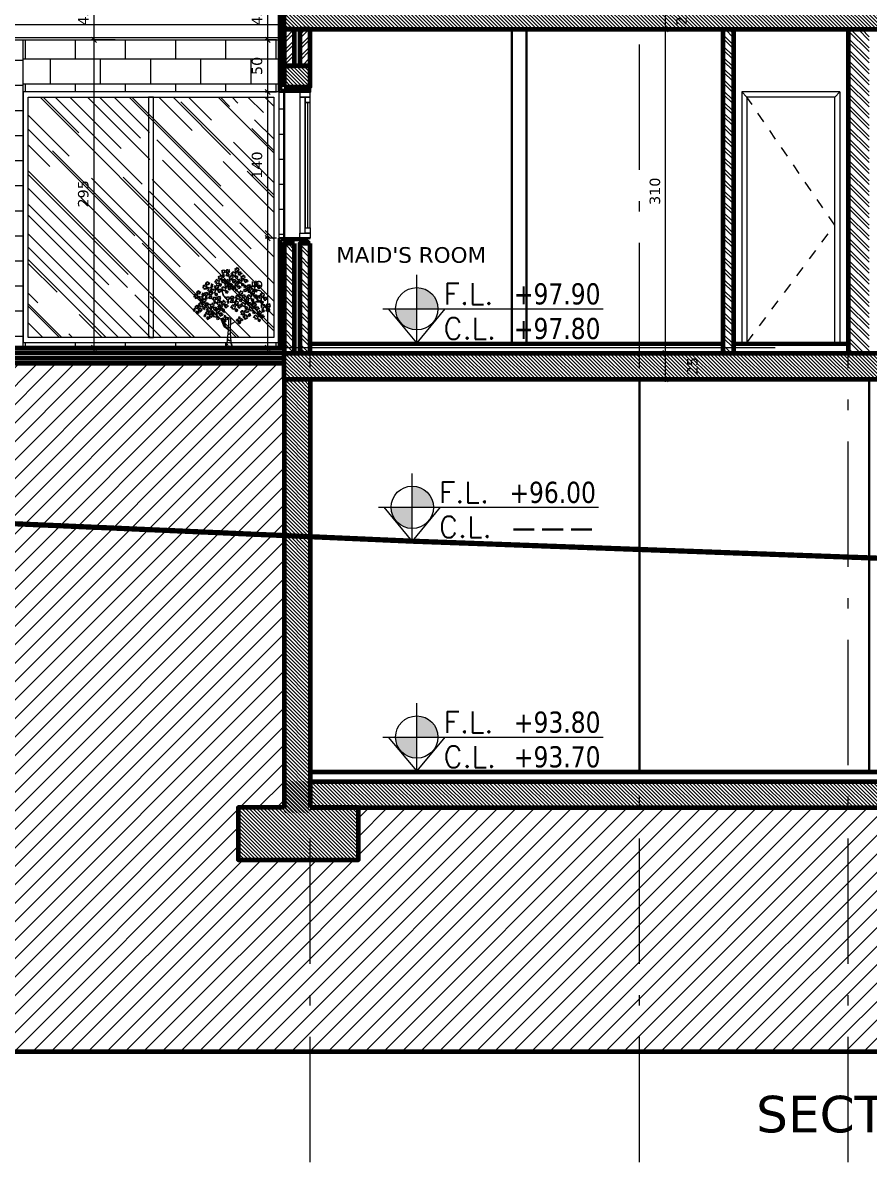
# Model space of a CAD drawing. Header units: inches. Extents: x -48 to 777, y -156 to 510.
# Drawn here: x 685.67 to 693.77, y -58.1 to -47.2 of the extents above; entities that cross this region are included whole.
import ezdxf
from ezdxf.enums import TextEntityAlignment as Align

# ---------------------------------------------------------------- set-up
doc = ezdxf.new("R2010")
doc.units = ezdxf.units.IN
doc.header["$MEASUREMENT"] = 0
for name, pattern in [('ACAD_ISO10W100', [18, 12, -3, 0, -3]), ('HIDDEN', [0.375, 0.25, -0.125]), ('NUHA', [1.45, 0.75, -0.25, 0.2, -0.25])]:
    doc.linetypes.add(name, pattern=pattern)
doc.layers.get('Defpoints').update_dxf_attribs({"lineweight": 5})
for name, color, linetype, lineweight in [('A-AXIS ST', 251, 'ACAD_ISO10W100', 5), ('A-DIM', 9, 'Continuous', 5), ('A-DOORS', 38, 'Continuous', 20), ('A-HIDDEN', 254, 'HIDDEN', 5), ('A-PILLARS', 1, 'Continuous', 60), ('A-PLANTS', 3, 'Continuous', 5), ('A-PROJECTION1', 6, 'Continuous', 30), ('A-SIGNS1', 20, 'Continuous', 15), ('A-SIGNS2', 30, 'Continuous', 15), ('A-TEXT', 50, 'Continuous', 15), ('A-WALLS', 7, 'Continuous', 60), ('A-WINDOWS', 4, 'Continuous', 20), ('C-STONE', 42, 'Continuous', 30), ('D-METAL', 156, 'Continuous', 20), ('D-STONE', 52, 'Continuous', 20), ('D-WOOD', 32, 'Continuous', 20), ('H-GLASS', 111, 'Continuous', 5), ('H-PILLARS', 61, 'Continuous', 5), ('H-WALLS', 51, 'Continuous', 5), ('H-WOOD', 26, 'Continuous', 5)]:
    doc.layers.add(name, color=color, linetype=linetype, lineweight=lineweight)
doc.layers.add('H-STONE', color=7, linetype='Continuous', lineweight=5, true_color=0xc8bd6a)
doc.layers.add('HH-DARK GREY', color=7, linetype='Continuous', lineweight=5, true_color=0x404040)
doc.styles.add('ROMAND', font='verdana.ttf')
doc.styles.add('ROMANS', font='romans__.ttf', dxfattribs={"height": 0.14})
doc.dimstyles.new('M-1.50', dxfattribs={"dimtxt": 0.1, "dimasz": 0.05, "dimexe": 0.025, "dimexo": 0.025, "dimgap": 0.05, "dimtad": 1, "dimlfac": 100, "dimrnd": 0.5, "dimzin": 9, "dimdsep": 46, "dimtxsty": 'ROMAND', "dimblk": 'OBLIQUE', "dimcen": 1, "dimdle": 0.025, "dimclrd": 256, "dimclre": 256, "dimclrt": 2, "dimadec": 0, "dimazin": 0, "dimtfac": 0.666667, "dimtmove": 2, "dimatfit": 3, "dimfxl": 0.04, "dimtolj": 1, "dimtzin": 5, "dimlwd": -1, "dimlwe": -1, "dimarcsym": 0})
pattern_1 = [(135, (-130.713658, 6.443808), (-0.0176776695, -0.0176776695), [])]
pattern_2 = [(135, (-130.713658, 6.343808), (-0.0176776695, -0.0176776695), [])]
pattern_3 = [(135, (35.673634, 85.27059), (-0.053033009, -0.053033009), []), (135, (35.673634, 85.30595), (-0.053033009, -0.053033009), [])]
pattern_4 = [(45, (532.505204, -58.56235), (-0.05303301, 0.05303301), []), (45, (532.54056, -58.56235), (-0.05303301, 0.05303301), [])]

# ---------------------------------------------------------------- blocks, each defined once
blk = doc.blocks.new('GXFHGCGFCD')
at = {"layer": 'A-SIGNS1', "linetype": 'NUHA'}
h = blk.add_hatch(color=256, dxfattribs=at)
h.paths.add_polyline_path([(90.3819, 61.3301), (90.3819, 61.1701), (90.5419, 61.1701, 0.414214)])
h.paths.add_polyline_path([(90.3819, 61.1701), (90.2219, 61.1701, 0.414214), (90.3819, 61.0101)])
at = {"layer": 'A-SIGNS1'}
for p, q in [((90.3819, 60.9141), (90.3819, 61.4261)), ((90.1259, 61.1701), (91.7898, 61.1701))]:
    blk.add_line(p, q, dxfattribs=at)
blk.add_circle((90.3819, 61.1701), 0.16, dxfattribs=at)
blk = doc.blocks.new('DGXFHXFGDFD')
at = {"layer": 'A-SIGNS1'}
blk.add_blockref('GXFHGCGFCD', (0, 0), dxfattribs=at)
at = {"layer": 'A-SIGNS2', "linetype": 'NUHA', "style": 'ROMANS'}
for s, p in [('F.L.', (90.5835, 61.2031)), ('C.L.', (90.5835, 60.9413))]:
    blk.add_text(s, height=0.16, dxfattribs=at).set_placement(p)
at = {"layer": 'A-SIGNS2', "style": 'ROMANS', "width": 0.910135, "flags": 4}
for tag, p, p2 in [('NIV.FINI', (91.1159, 61.2031), (91.7898, 61.2031)), ('NIV.BETON', (91.1159, 60.9413), (91.7898, 60.9413))]:
    blk.add_attdef(tag, text='', height=0.16, dxfattribs=at).set_placement(p, p2, align=Align.FIT)
blk = doc.blocks.new('_Oblique')
at = {"color": 0, "linetype": 'ByBlock', "lineweight": -2}
blk.add_line((-0.5, -0.5), (0.5, 0.5), dxfattribs=at)
blk = doc.blocks.new('*D2205')
at = {"layer": 'A-DIM', "transparency": 16777216}
blk.add_line((691.824, -50.635), (691.824, -50.335), dxfattribs=at)
at = {"layer": 'Defpoints', "color": 0, "transparency": 16777216}
for p in [(691.824, -50.36), (691.824, -50.36), (691.824, -50.61)]:
    blk.add_point(p, dxfattribs=at)
at = {"layer": 'A-DIM', "transparency": 16777216, "xscale": 0.05, "yscale": 0.05, "zscale": 0.05}
for p, rotation in [((691.824, -50.36), 90), ((691.824, -50.61), 270)]:
    blk.add_blockref('_Oblique', p, dxfattribs=dict(at, rotation=rotation))
at = {"layer": 'A-DIM', "color": 2, "transparency": 16777216, "insert": (692.081, -50.485), "char_height": 0.1, "attachment_point": 5, "rotation": 90, "style": 'ROMAND'}
blk.add_mtext('\\A1;25', dxfattribs=at)
blk = doc.blocks.new('*D2206')
at = {"layer": 'A-DIM', "transparency": 16777216}
for p, q in [((692.142, -47.26), (691.799, -47.26)), ((691.824, -50.385), (691.824, -47.235))]:
    blk.add_line(p, q, dxfattribs=at)
at = {"layer": 'Defpoints', "color": 0, "transparency": 16777216}
for p in [(691.824, -47.26), (692.167, -47.26), (691.824, -50.36)]:
    blk.add_point(p, dxfattribs=at)
at = {"layer": 'A-DIM', "transparency": 16777216, "xscale": 0.05, "yscale": 0.05, "zscale": 0.05}
for p, rotation in [((691.824, -47.26), 90), ((691.824, -50.36), 270)]:
    blk.add_blockref('_Oblique', p, dxfattribs=dict(at, rotation=rotation))
at = {"layer": 'A-DIM', "color": 2, "transparency": 16777216, "insert": (691.722, -48.81), "char_height": 0.1, "attachment_point": 5, "rotation": 90, "style": 'ROMAND'}
blk.add_mtext('\\A1;310', dxfattribs=at)
blk = doc.blocks.new('*D2207')
at = {"layer": 'A-DIM', "transparency": 16777216}
for p, q in [((691.824, -47.285), (691.824, -46.985)), ((692.142, -47.26), (691.799, -47.26))]:
    blk.add_line(p, q, dxfattribs=at)
at = {"layer": 'Defpoints', "color": 0, "transparency": 16777216}
for p in [(691.824, -47.01), (691.824, -47.01), (692.167, -47.26)]:
    blk.add_point(p, dxfattribs=at)
at = {"layer": 'A-DIM', "transparency": 16777216, "xscale": 0.05, "yscale": 0.05, "zscale": 0.05}
for p, rotation in [((691.824, -47.01), 90), ((691.824, -47.26), 270)]:
    blk.add_blockref('_Oblique', p, dxfattribs=dict(at, rotation=rotation))
at = {"layer": 'A-DIM', "color": 2, "transparency": 16777216, "insert": (691.977, -47.135), "char_height": 0.1, "attachment_point": 5, "rotation": 90, "style": 'ROMAND'}
blk.add_mtext('\\A1;25', dxfattribs=at)
blk = doc.blocks.new('*D2222')
at = {"layer": 'A-DIM', "transparency": 16777216}
for p, q in [((686.352, -47.335), (686.352, -50.335)), ((686.265, -50.31), (686.377, -50.31))]:
    blk.add_line(p, q, dxfattribs=at)
at = {"layer": 'Defpoints', "color": 0, "transparency": 16777216}
for p in [(686.352, -47.36), (686.24, -50.31), (686.352, -50.31)]:
    blk.add_point(p, dxfattribs=at)
at = {"layer": 'A-DIM', "transparency": 16777216, "xscale": 0.05, "yscale": 0.05, "zscale": 0.05}
for p, rotation in [((686.352, -47.36), 90), ((686.352, -50.31), 270)]:
    blk.add_blockref('_Oblique', p, dxfattribs=dict(at, rotation=rotation))
at = {"layer": 'A-DIM', "color": 2, "transparency": 16777216, "insert": (686.25, -48.835), "char_height": 0.1, "attachment_point": 5, "rotation": 90, "style": 'ROMAND'}
blk.add_mtext('\\A1;295', dxfattribs=at)
blk = doc.blocks.new('DRC-LEF11')
for points in [[(-325, -375), (-466, 246), (-1031, 401), (-1313, -220), (-1736, 655), (-2512, 105), (-1962, -474), (-2554, -502), (-2526, -855), (-1553, -912), (-1680, -1731), (-1383, -898), (-904, -1406), (-255, -968), (-960, -488)], [(-417, 1201), (-1003, 888), (-1201, 1883), (-369, 1747), (-799, 2129), (-683, 2586), (-117, 2558), (-83, 2361), (183, 2279), (128, 1856), (769, 1999), (639, 1297), (67, 1454), (387, 888), (81, 1263), (-144, 608), (-703, 676)], [(2388, 1443), (2085, 1029), (2097, 1454), (1689, 1326), (1881, 801), (1514, 912), (1881, 685), (1607, 352), (1736, 37), (2056, 236), (2155, 580), (2178, 107), (2575, 142), (2511, 294), (2802, 311), (2435, 807), (2808, 964)], [(1593, -1462), (1791, -2436), (1269, -2493), (1170, -1900), (747, -2451), (-57, -1843), (789, -1236), (154, -1067), (253, -291), (1226, -615), (1621, -262), (2158, -700), (1678, -1293), (2355, -1618)]]:
    blk.add_lwpolyline(points, close=True)
blk = doc.blocks.new('Trf21')
for p, q in [((-0.087, 0.727), (-0.066, 0.667)), ((-0.088, 0.721), (-0.071, 0.665)), ((-0.071, 0.665), (-0.034, 0.628)), ((-0.066, 0.667), (-0.019, 0.627)), ((0.097, 0.63), (0.07, 0.541)), ((0.371, 0.6), (0.306, 0.557)), ((-0.128, 0.511), (-0.05, 0.451)), ((0.001, 0.247), (0.007, 0.388)), ((0.021, 0.296), (0.075, 0.326)), ((0.026, 0.193), (0.029, 0.375)), ((-0.017, 0.057), (-0.001, 0.225)), ((0.032, 0.07), (0.026, 0.193)), ((-0.032, 0.01), (-0.112, 0.016)), ((-0.045, 0.009), (-0.017, 0.057)), ((-0.042, 0.034), (0.003, 0.004)), ((-0.013, 0.047), (-0.032, 0.01)), ((-0.021, 0.004), (0.008, 0.026)), ((-0.001, 0.01), (0.092, -0.007)), ((0.003, 0.004), (0.037, 0.028)), ((0.025, 0.071), (0.045, 0.002)), ((0.056, -0.001), (0.032, 0.07)), ((0.092, -0.007), (0.163, 0.004))]:
    blk.add_line(p, q)
for points in [[(0.099, 0.625), (0.081, 0.552)], [(-0.128, 0.511), (-0.083, 0.47)], [(-0.101, 0.372), (-0.041, 0.269), (-0.001, 0.247)], [(0.005, 0.225), (-0.055, 0.266), (-0.101, 0.372)]]:
    blk.add_lwpolyline(points)
for centre, radius, start, end in [((0.008, 0.2), 0.0222, 233.6562, 325.635), ((0.006, 0.196), 0.0222, 238.7333, 337.3259), ((0.018, 0.125), 0.0346, 210.3847, 292.3327), ((0.018, 0.128), 0.0346, 210.3847, 292.3327)]:
    blk.add_arc(centre, radius, start, end)
for p, xscale, yscale, zscale, rotation in [((-0.032, 0.956), 2.027520000000564e-05, 2.027520000000564e-05, 2.027520000000564e-05, 206.5650511770604), ((0.104, 0.957), 2.433023999999771e-05, 2.433023999999771e-05, 2.433023999999771e-05, 249.2089462000762), ((-0.106, 0.858), 2.43302399999876e-05, 2.43302399999876e-05, 2.43302399999876e-05, 251.5650511771555), ((0.031, 0.858), 2.43302399999876e-05, 2.43302399999876e-05, 2.43302399999876e-05, 251.5650511771555), ((0.182, 0.861), 2.433023999999771e-05, 2.433023999999771e-05, 2.433023999999771e-05, 249.2089462000762), ((-0.38, 0.664), 2.433024000002827e-05, 2.433024000002827e-05, 2.433024000002827e-05, 355.8174267607223), ((-0.266, 0.78), 2.433024000002827e-05, 2.433024000002827e-05, 2.433024000002827e-05, 355.8174267607223), ((-0.252, 0.669), 2.027520000000564e-05, 2.027520000000564e-05, 2.027520000000564e-05, 206.5650511770604), ((-0.156, 0.736), 2.433023999999771e-05, 2.433023999999771e-05, 2.433023999999771e-05, 249.2089462000762), ((-0.024, 0.767), 2.43302399999876e-05, 2.43302399999876e-05, 2.43302399999876e-05, 251.5650511771555), ((0.101, 0.78), 2.027520000001363e-05, 2.027520000001363e-05, 2.027520000001363e-05, 251.2400569682416), ((0.154, 0.66), 2.43302399999876e-05, 2.43302399999876e-05, 2.43302399999876e-05, 251.5650511771555), ((0.24, 0.75), 2.027519999997771e-05, 2.027519999997771e-05, 2.027519999997771e-05, 116.5650511769465), ((0.305, 0.663), 2.43302399999876e-05, 2.43302399999876e-05, 2.43302399999876e-05, 251.5650511771555), ((0.35, 0.784), 2.43302399999876e-05, 2.43302399999876e-05, 2.43302399999876e-05, 251.5650511771555), ((-0.316, 0.561), 2.43302399999876e-05, 2.43302399999876e-05, 2.43302399999876e-05, 251.5650511771555), ((-0.144, 0.613), 2.027520000000564e-05, 2.027520000000564e-05, 2.027520000000564e-05, 206.5650511770604), ((-0.069, 0.538), 2.43302399999876e-05, 2.43302399999876e-05, 2.43302399999876e-05, 251.5650511771555), ((0.025, 0.617), 2.027520000000564e-05, 2.027520000000564e-05, 2.027520000000564e-05, 206.5650511770604), ((0.099, 0.534), 2.43302399999876e-05, 2.43302399999876e-05, 2.43302399999876e-05, 251.5650511771555), ((0.228, 0.566), 2.433023999999771e-05, 2.433023999999771e-05, 2.433023999999771e-05, 249.2089462000762), ((0.325, 0.509), 2.433023999999771e-05, 2.433023999999771e-05, 2.433023999999771e-05, 249.2089462000762), ((0.43, 0.635), 2.433023999999771e-05, 2.433023999999771e-05, 2.433023999999771e-05, 249.2089462000762), ((0.48, 0.512), 2.433024000003196e-05, 2.433024000003196e-05, 2.433024000003196e-05, 206.2009624171324), ((-0.392, 0.483), 2.027519999995158e-05, 2.027519999995158e-05, 2.027519999995158e-05, 161.5699608730971), ((-0.256, 0.411), 2.027519999995158e-05, 2.027519999995158e-05, 2.027519999995158e-05, 161.5699608730971), ((-0.211, 0.503), 2.43302399999876e-05, 2.43302399999876e-05, 2.43302399999876e-05, 251.5650511771555), ((-0.137, 0.43), 2.43302399999876e-05, 2.43302399999876e-05, 2.43302399999876e-05, 251.5650511771555), ((0.213, 0.434), 2.433024000000841e-05, 2.433024000000841e-05, 2.433024000000841e-05, 324.0436233204519), ((0.39, 0.406), 2.43302399999876e-05, 2.43302399999876e-05, 2.43302399999876e-05, 251.5650511771555), ((-0.046, 0.364), 1.520639999998978e-05, 1.520639999998978e-05, 1.520639999998978e-05, 71.5650511771524), ((0.138, 0.347), 1.520639999998978e-05, 1.520639999998978e-05, 1.520639999998978e-05, 71.5650511771524)]:
    blk.add_blockref('DRC-LEF11', p, dxfattribs=dict(xscale=xscale, yscale=yscale, zscale=zscale, rotation=rotation))
blk = doc.blocks.new('*D2275')
at = {"layer": 'A-DIM', "transparency": 16777216}
for p, q in [((688.098, -49.26), (687.99, -49.26)), ((688.015, -50.335), (688.015, -49.235)), ((688.098, -50.31), (687.99, -50.31))]:
    blk.add_line(p, q, dxfattribs=at)
at = {"layer": 'Defpoints', "color": 0, "transparency": 16777216}
for p in [(688.015, -49.26), (688.123, -49.26), (688.123, -50.31)]:
    blk.add_point(p, dxfattribs=at)
at = {"layer": 'A-DIM', "transparency": 16777216, "xscale": 0.05, "yscale": 0.05, "zscale": 0.05}
for p, rotation in [((688.015, -49.26), 90), ((688.015, -50.31), 270)]:
    blk.add_blockref('_Oblique', p, dxfattribs=dict(at, rotation=rotation))
at = {"layer": 'A-DIM', "color": 2, "transparency": 16777216, "insert": (687.913, -49.785), "char_height": 0.1, "attachment_point": 5, "rotation": 90, "style": 'ROMAND'}
blk.add_mtext('\\A1;105', dxfattribs=at)
blk = doc.blocks.new('*D2276')
at = {"layer": 'A-DIM', "transparency": 16777216}
for p, q in [((688.098, -47.86), (687.99, -47.86)), ((688.015, -49.285), (688.015, -47.835)), ((688.098, -49.26), (687.99, -49.26))]:
    blk.add_line(p, q, dxfattribs=at)
at = {"layer": 'Defpoints', "color": 0, "transparency": 16777216}
for p in [(688.015, -47.86), (688.123, -47.86), (688.123, -49.26)]:
    blk.add_point(p, dxfattribs=at)
at = {"layer": 'A-DIM', "transparency": 16777216, "xscale": 0.05, "yscale": 0.05, "zscale": 0.05}
for p, rotation in [((688.015, -47.86), 90), ((688.015, -49.26), 270)]:
    blk.add_blockref('_Oblique', p, dxfattribs=dict(at, rotation=rotation))
at = {"layer": 'A-DIM', "color": 2, "transparency": 16777216, "insert": (687.913, -48.56), "char_height": 0.1, "attachment_point": 5, "rotation": 90, "style": 'ROMAND'}
blk.add_mtext('\\A1;140', dxfattribs=at)
blk = doc.blocks.new('*D2277')
at = {"layer": 'A-DIM', "transparency": 16777216}
for p, q in [((688.015, -47.885), (688.015, -47.335)), ((688.098, -47.36), (687.99, -47.36)), ((688.098, -47.86), (687.99, -47.86))]:
    blk.add_line(p, q, dxfattribs=at)
at = {"layer": 'Defpoints', "color": 0, "transparency": 16777216}
for p in [(688.015, -47.36), (688.123, -47.36), (688.123, -47.86)]:
    blk.add_point(p, dxfattribs=at)
at = {"layer": 'A-DIM', "transparency": 16777216, "xscale": 0.05, "yscale": 0.05, "zscale": 0.05}
for p, rotation in [((688.015, -47.36), 90), ((688.015, -47.86), 270)]:
    blk.add_blockref('_Oblique', p, dxfattribs=dict(at, rotation=rotation))
at = {"layer": 'A-DIM', "color": 2, "transparency": 16777216, "insert": (687.913, -47.61), "char_height": 0.1, "attachment_point": 5, "rotation": 90, "style": 'ROMAND'}
blk.add_mtext('\\A1;50', dxfattribs=at)
blk = doc.blocks.new('*D2278')
at = {"layer": 'A-DIM', "transparency": 16777216}
for p, q in [((688.015, -47.385), (688.015, -46.885)), ((688.098, -46.91), (687.99, -46.91)), ((688.098, -47.36), (687.99, -47.36))]:
    blk.add_line(p, q, dxfattribs=at)
at = {"layer": 'Defpoints', "color": 0, "transparency": 16777216}
for p in [(688.015, -46.91), (688.123, -46.91), (688.123, -47.36)]:
    blk.add_point(p, dxfattribs=at)
at = {"layer": 'A-DIM', "transparency": 16777216, "xscale": 0.05, "yscale": 0.05, "zscale": 0.05}
for p, rotation in [((688.015, -46.91), 90), ((688.015, -47.36), 270)]:
    blk.add_blockref('_Oblique', p, dxfattribs=dict(at, rotation=rotation))
at = {"layer": 'A-DIM', "color": 2, "transparency": 16777216, "insert": (687.914, -47.135), "char_height": 0.1, "attachment_point": 5, "rotation": 90, "style": 'ROMAND'}
blk.add_mtext('\\A1;45', dxfattribs=at)
blk = doc.blocks.new('*D2290')
at = {"layer": 'A-DIM', "transparency": 16777216}
for p, q in [((686.352, -46.885), (686.352, -47.385)), ((686.597, -46.91), (686.327, -46.91)), ((686.554, -47.36), (686.327, -47.36))]:
    blk.add_line(p, q, dxfattribs=at)
at = {"layer": 'Defpoints', "color": 0, "transparency": 16777216}
for p in [(686.622, -46.91), (686.352, -47.36), (686.579, -47.36)]:
    blk.add_point(p, dxfattribs=at)
at = {"layer": 'A-DIM', "transparency": 16777216, "xscale": 0.05, "yscale": 0.05, "zscale": 0.05}
for p, rotation in [((686.352, -46.91), 90), ((686.352, -47.36), 270)]:
    blk.add_blockref('_Oblique', p, dxfattribs=dict(at, rotation=rotation))
at = {"layer": 'A-DIM', "color": 2, "transparency": 16777216, "insert": (686.251, -47.135), "char_height": 0.1, "attachment_point": 5, "rotation": 90, "style": 'ROMAND'}
blk.add_mtext('\\A1;45', dxfattribs=at)

msp = doc.modelspace()

# ---------------------------------------------------------------- hatches: boundary and pattern name
at = {"layer": 'H-GLASS'}
h = msp.add_hatch(dxfattribs=at)
h.set_pattern_fill('AR-RROOF', color=256, scale=0.3, angle=135)
h.set_pattern_definition([(135, (545.0552, -58.56235), (-0.6788225, 0.25455844), [4.5, -0.6, 1.5, -0.3]), (135, (544.667, -58.3863), (-0.0700036, -0.4942676), [0.9, -0.099, 1.8, -0.225]), (135, (544.76883, -58.6366), (-1.24521504, 0.96095812), [2.4, -0.42, 1.2, -0.3])])
h.paths.add_polyline_path([(688.07293, -50.20983), (685.72293, -50.20983), (685.72293, -47.90983), (688.07293, -47.90983)])
at = {"layer": 'H-PILLARS'}
h = msp.add_hatch(dxfattribs=at)
h.set_pattern_fill('ANSI31', color=256, scale=0.2, angle=90)
h.set_pattern_definition(pattern_1)
h.paths.add_polyline_path([(702.52293, -47.00983), (688.17293, -47.00983), (688.17293, -47.25983), (702.52293, -47.25983)])
h.paths.add_polyline_path([(700.97293, -50.35983), (700.87293, -50.35983), (688.17293, -50.35983), (688.17293, -50.60983), (688.42293, -50.60983), (700.97293, -50.60983)])
h = msp.add_hatch(dxfattribs=at)
h.set_pattern_fill('ANSI31', color=256, scale=0.2, angle=90)
h.set_pattern_definition([(135, (532.505204, -58.56235), (-0.0176776695, -0.0176776695), [])])
h.paths.add_polyline_path([(688.17293, -47.80983), (688.42293, -47.80983), (688.42293, -47.60983), (688.17293, -47.60983)])
h = msp.add_hatch(dxfattribs=at)
h.set_pattern_fill('ANSI31', color=256, scale=0.2, angle=90)
h.set_pattern_definition(pattern_1)
h.paths.add_polyline_path([(688.42293, -50.60983), (688.17293, -50.60983), (688.17293, -54.75983), (688.42293, -54.75983)])
h.paths.add_polyline_path([(700.97293, -50.60983), (700.72293, -50.60983), (700.72293, -54.75983), (700.97293, -54.75983), (700.97293, -54.35983)])
h = msp.add_hatch(dxfattribs=at)
h.set_pattern_fill('ANSI31', color=256, scale=0.2, angle=90)
h.set_pattern_definition(pattern_2)
h.paths.add_polyline_path([(700.97293, -54.45983), (688.17293, -54.45983), (688.17293, -54.70983), (700.97293, -54.70983)])
h = msp.add_hatch(dxfattribs=at)
h.set_pattern_fill('ANSI31', color=256, scale=0.2, angle=90)
h.set_pattern_definition(pattern_2)
h.paths.add_polyline_path([(688.88341, -54.70983), (687.73341, -54.70983), (687.73341, -55.20983), (688.88341, -55.20983)])
at = {"layer": 'H-STONE'}
h = msp.add_hatch(dxfattribs=at)
h.set_pattern_fill('AR-B816', color=256, scale=0.03)
h.set_pattern_definition([(0, (-130.71366, 6.4438), (0, 0.24), []), (90, (-130.71366, 6.4438), (-0.24, 0.24), [0.24, -0.24])])
h.paths.add_polyline_path([(685.67293, -40.68483), (685.40002, -40.68483), (685.40002, -40.23483), (685.67293, -40.23483), (685.67293, -40.20983), (687.22293, -40.20983), (687.22293, -38.50983), (685.32293, -38.50983), (685.32293, -50.30983), (685.67293, -50.30983), (685.67293, -47.35983), (685.34293, -47.35983), (685.34293, -46.90983), (685.67293, -46.90983), (685.67293, -44.00983), (685.34293, -44.00983), (685.34293, -43.55983), (685.67293, -43.55983)])
h = msp.add_hatch(dxfattribs=at)
h.set_pattern_fill('AR-B816', color=256, scale=0.03)
h.set_pattern_definition([(0, (545.0552, -51.86235), (0, 0.24), []), (90, (545.0552, -51.86235), (-0.24, 0.24), [0.24, -0.24])])
h.paths.add_polyline_path([(686.92293, -47.35983), (685.67293, -47.35983), (685.67293, -50.30983), (688.12293, -50.30983), (688.12293, -49.25983), (688.17293, -49.25983), (688.17293, -47.85983), (688.12293, -47.85983), (688.12293, -47.35983)])
h.paths.add_polyline_path([(688.12293, -47.85983), (685.67293, -47.85983), (685.67293, -50.25983), (688.12293, -50.25983)], flags=16)
h.paths.add_polyline_path([(688.07293, -47.90983), (688.07293, -50.20983), (685.72293, -50.20983), (685.72293, -47.90983)], flags=0)
at = {"layer": 'H-WALLS'}
h = msp.add_hatch(dxfattribs=at)
h.set_pattern_fill('ANSI32', color=256, scale=0.2)
h.set_pattern_definition(pattern_4)
h.paths.add_polyline_path([(688.17293, -47.60983), (688.27293, -47.60983), (688.27293, -47.25983), (688.17293, -47.25983)])
h = msp.add_hatch(dxfattribs=at)
h.set_pattern_fill('ANSI32', color=256, scale=0.2)
h.set_pattern_definition(pattern_4)
h.paths.add_polyline_path([(688.32293, -47.60983), (688.42293, -47.60983), (688.42293, -47.25983), (688.32293, -47.25983)])
h = msp.add_hatch(dxfattribs=at)
h.set_pattern_fill('ANSI32', color=256, scale=0.2, angle=90)
h.set_pattern_definition([(135, (-130.71366, 6.44381), (-0.0530330086, -0.0530330086), []), (135, (-130.71366, 6.47916), (-0.0530330086, -0.0530330086), [])])
h.paths.add_polyline_path([(692.47293, -47.25983), (692.37293, -47.25983), (692.37293, -50.35983), (692.47293, -50.35983)])
h.paths.add_polyline_path([(693.77293, -47.25983), (693.57293, -47.25983), (693.57293, -50.35983), (693.77293, -50.35983)])
h = msp.add_hatch(dxfattribs=at)
h.set_pattern_fill('ANSI32', color=256, scale=0.2, angle=90)
h.set_pattern_definition(pattern_3)
h.paths.add_polyline_path([(688.27293, -49.30983), (688.17293, -49.30983), (688.17293, -50.35983), (688.27293, -50.35983)])
h = msp.add_hatch(dxfattribs=at)
h.set_pattern_fill('ANSI32', color=256, scale=0.2, angle=90)
h.set_pattern_definition(pattern_3)
h.paths.add_polyline_path([(688.42293, -49.30983), (688.32293, -49.30983), (688.32293, -50.35983), (688.42293, -50.35983)])
at = {"layer": 'H-WOOD'}
h = msp.add_hatch(dxfattribs=at)
h.set_pattern_fill('ANSI31', color=256, angle=135)
h.set_pattern_definition([(180, (530.6252, -55.21235), (-3e-17, -0.125), [])])
h.paths.add_polyline_path([(685.34293, -46.90983), (685.34293, -47.35983), (688.12293, -47.35983), (688.12293, -46.90983)])
at = {"layer": 'HH-DARK GREY'}
h = msp.add_hatch(dxfattribs=at)
h.set_pattern_fill('ANSI31', color=256)
h.set_pattern_definition([(45, (545.0552, -51.56235), (-0.08838835, 0.08838835), [])])
h.paths.add_polyline_path([(688.17293, -50.55467), (688.17293, -50.45983), (682.73779, -50.45983), (682.73779, -52.00825), (683.03779, -52.00825), (683.14234, -52.00825), (683.14234, -52.18416), (682.63779, -52.18416), (682.63779, -51.90054), (682.63779, -51.86356), (680.44112, -51.7673), (680.44112, -52.71343), (684.47763, -52.71343), (684.47763, -57.04484), (707.31282, -57.04484), (707.31282, -52.81389), (705.42293, -52.74489), (705.42293, -52.82181), (705.72293, -52.82181), (705.82748, -52.82181), (705.82748, -52.99772), (705.22293, -52.99772), (705.22293, -52.82181), (705.22293, -50.45983), (700.97293, -50.45983), (700.97293, -50.30983), (700.97293, -54.45983), (700.97293, -54.70983), (701.42534, -54.70983), (701.42534, -55.20983), (700.27534, -55.20983), (700.27534, -54.70983), (700.22293, -54.70983), (688.88341, -54.70983), (688.88341, -55.20983), (687.73341, -55.20983), (687.73341, -54.70983), (688.17293, -54.70983), (688.17293, -54.45983)])

# ---------------------------------------------------------------- linework, layer by layer
at = {"layer": 'A-AXIS ST', "ltscale": 0.1}
for p, q in [((688.42293, -58.10497), (688.42293, -32.2505)), ((691.57293, -58.10497), (691.57293, -32.2505)), ((693.57293, -58.10497), (693.57293, -32.2505))]:
    msp.add_line(p, q, dxfattribs=at)
at = {"layer": 'A-DOORS'}
for p, q in [((692.55293, -47.85983), (692.55293, -50.25983)), ((693.49293, -47.85983), (692.55293, -47.85983)), ((692.60293, -47.90983), (692.55293, -47.85983)), ((693.44293, -47.90983), (693.49293, -47.85983)), ((693.49293, -47.85983), (693.49293, -50.25983))]:
    msp.add_line(p, q, dxfattribs=at)
msp.add_lwpolyline([(693.44293, -47.90983), (692.60293, -47.90983), (692.60293, -50.25983), (693.44293, -50.25983)], close=True, dxfattribs=at)
at = {"layer": 'A-HIDDEN', "ltscale": 0.4}
msp.add_lwpolyline([(692.60293, -50.25983), (693.44293, -49.13483), (692.60293, -47.90983)], dxfattribs=at)
at = {"layer": 'A-HIDDEN', "const_width": 0.05}
msp.add_lwpolyline([(682.63779, -51.86356), (689.39884, -52.15983), (705.47293, -52.74671)], dxfattribs=at)
at = {"layer": 'A-PILLARS'}
for p, q in [((688.17293, -47.25983), (688.17293, -47.00983)), ((688.17293, -47.25983), (702.52293, -47.25983)), ((682.79306, -50.30983), (688.17293, -50.30983)), ((688.17293, -50.35983), (700.97293, -50.35983)), ((688.17293, -50.60983), (688.17293, -50.35983)), ((688.17293, -50.60983), (700.97293, -50.60983)), ((688.17293, -50.60983), (688.17293, -54.45983)), ((688.42293, -50.60983), (688.42293, -54.70983)), ((688.17293, -54.45983), (688.17293, -54.70983)), ((688.42293, -54.45983), (700.72293, -54.45983)), ((688.42293, -54.70983), (700.72293, -54.70983)), ((688.82293, -54.70983), (688.42293, -54.70983))]:
    msp.add_line(p, q, dxfattribs=at)
msp.add_lwpolyline([(688.17293, -47.80983), (688.42293, -47.80983), (688.42293, -47.60983), (688.17293, -47.60983)], close=True, dxfattribs=at)
for points in [[(688.17293, -50.35983), (682.73779, -50.35983)], [(688.17293, -50.40983), (682.73779, -50.40983)], [(688.17293, -50.45983), (682.73779, -50.45983)], [(684.47763, -57.04484), (707.31282, -57.04484), (707.31282, -52.81389)], [(688.17293, -54.70983), (687.73341, -54.70983), (687.73341, -55.20983), (688.88341, -55.20983), (688.88341, -54.70983), (688.42293, -54.70983)]]:
    msp.add_lwpolyline(points, dxfattribs=at)
at = {"layer": 'A-PROJECTION1'}
for p, q in [((690.35293, -47.25983), (690.35293, -50.25983)), ((690.49293, -47.25983), (690.49293, -50.25983)), ((688.17293, -47.85983), (688.17293, -49.25983)), ((691.57293, -50.60983), (691.57293, -54.35983)), ((693.77293, -50.60983), (693.77293, -54.35983))]:
    msp.add_line(p, q, dxfattribs=at)
at = {"layer": 'A-SIGNS1'}
for points in [[(689.71034, -49.93543), (689.44244, -50.25983), (689.17244, -49.93543)], [(689.66674, -51.83543), (689.39884, -52.15983), (689.12884, -51.83543)], [(689.71034, -54.03543), (689.44244, -54.35983), (689.17244, -54.03543)]]:
    msp.add_lwpolyline(points, dxfattribs=at)
at = {"layer": 'A-WALLS'}
for p, q in [((692.37293, -47.25983), (692.37293, -50.35983)), ((692.47293, -47.25983), (692.47293, -50.35983)), ((693.57293, -47.25983), (693.57293, -50.35983))]:
    msp.add_line(p, q, dxfattribs=at)
at = {"layer": 'A-WALLS', "linetype": 'Continuous'}
for points in [[(688.17293, -47.60983), (688.27293, -47.60983), (688.27293, -47.25983), (688.17293, -47.25983)], [(688.32293, -47.60983), (688.42293, -47.60983), (688.42293, -47.25983), (688.32293, -47.25983)]]:
    msp.add_lwpolyline(points, close=True, dxfattribs=at)
at = {"layer": 'A-WALLS'}
for points in [[(688.27293, -49.30983), (688.17293, -49.30983), (688.17293, -50.35983), (688.27293, -50.35983)], [(688.42293, -49.30983), (688.32293, -49.30983), (688.32293, -50.35983), (688.42293, -50.35983)]]:
    msp.add_lwpolyline(points, close=True, dxfattribs=at)
at = {"layer": 'A-WINDOWS'}
for p, q in [((685.67293, -47.85983), (685.67293, -50.25983)), ((688.12293, -47.85983), (685.67293, -47.85983)), ((688.12293, -47.85983), (688.12293, -50.25983))]:
    msp.add_line(p, q, dxfattribs=at)
for points in [[(688.07293, -50.20983), (685.72293, -50.20983), (685.72293, -47.90983), (688.07293, -47.90983)], [(686.92293, -47.90983), (686.87293, -47.90983), (686.87293, -50.20983), (686.92293, -50.20983)]]:
    msp.add_lwpolyline(points, close=True, dxfattribs=at)
msp.add_lwpolyline([(688.12293, -50.25983), (685.67293, -50.25983)], dxfattribs=at)
at = {"layer": 'C-STONE'}
for p, q in [((688.12293, -47.25983), (688.12293, -46.05985)), ((688.40293, -49.27983), (688.40293, -49.30983)), ((688.40293, -49.27983), (688.40293, -49.30983)), ((692.37293, -50.25983), (688.42293, -50.25983)), ((692.37293, -50.27983), (688.42293, -50.27983)), ((693.57293, -50.25983), (692.47293, -50.25983)), ((693.57293, -50.27983), (692.47293, -50.27983)), ((700.72293, -54.35983), (688.42293, -54.35983)), ((700.72293, -54.37983), (688.42293, -54.37983))]:
    msp.add_line(p, q, dxfattribs=at)
for points in [[(688.42293, -45.90983), (688.12293, -45.90983), (688.12293, -47.85983), (688.42293, -47.85983), (688.42293, -47.80983)], [(688.40293, -45.92983), (688.14293, -45.92983), (688.14293, -47.83983), (688.40293, -47.83983), (688.40293, -47.80983)], [(688.12293, -50.30983), (688.12293, -49.25983), (688.42293, -49.25983)], [(688.40293, -49.27983), (688.14293, -49.27983), (688.14293, -50.30983)]]:
    msp.add_lwpolyline(points, dxfattribs=at)
at = {"layer": 'D-METAL'}
msp.add_line((688.39793, -49.15983), (688.39793, -47.95983), dxfattribs=at)
for points in [[(688.42293, -47.90983), (688.42293, -47.85983), (688.32293, -47.85983), (688.32293, -47.90983)], [(688.32293, -49.20983), (688.37293, -49.20983), (688.37293, -47.90983), (688.32293, -47.90983)], [(688.37293, -47.95983), (688.42293, -47.95983), (688.42293, -47.90983), (688.37293, -47.90983)], [(688.42293, -47.95983), (688.37293, -47.95983), (688.37293, -49.15983), (688.42293, -49.15983)], [(688.37293, -49.15983), (688.42293, -49.15983), (688.42293, -49.20983), (688.37293, -49.20983)], [(688.42293, -49.20983), (688.42293, -49.25983), (688.32293, -49.25983), (688.32293, -49.20983)]]:
    msp.add_lwpolyline(points, close=True, dxfattribs=at)
at = {"layer": 'D-STONE'}
for points in [[(692.87293, -50.30983), (682.53779, -50.30983), (682.53779, -48.50983), (680.72754, -48.50983), (680.72754, -47.30983), (679.05664, -47.30983), (679.05664, -46.15983)], [(685.67293, -50.30983), (685.67293, -47.35983)]]:
    msp.add_lwpolyline(points, dxfattribs=at)
at = {"layer": 'D-WOOD'}
msp.add_lwpolyline([(688.12293, -46.90983), (685.34293, -46.90983), (685.34293, -47.35983), (688.12293, -47.35983)], close=True, dxfattribs=at)

# ---------------------------------------------------------------- block references
at = {"layer": 'A-PLANTS', "xscale": 0.75, "yscale": 0.75, "zscale": 0.75}
msp.add_blockref('Trf21', (687.64066, -50.30765), dxfattribs=at)
at = {"layer": 'A-SIGNS1'}
ref = msp.add_blockref('DGXFHXFGDFD', (574.91054, -127.45019), dxfattribs=dict(at, xscale=1.267200000000003, yscale=1.267200000000003, zscale=1.267200000000003))
ref.add_attrib('NIV.FINI', '+97.90', dxfattribs={"layer": 'A-SIGNS2', "height": 0.202752, "style": 'ROMAND', "width": 0.797031}).set_placement((690.37256, -49.89358), (691.20053, -49.89358), align=Align.FIT)
ref.add_attrib('NIV.BETON', '+97.80', dxfattribs={"layer": 'A-SIGNS2', "height": 0.202752, "style": 'ROMAND', "width": 0.797031}).set_placement((690.37256, -50.22535), (691.20053, -50.22535), align=Align.FIT)
ref = msp.add_blockref('DGXFHXFGDFD', (574.86694, -129.35019), dxfattribs=dict(at, xscale=1.267200000000003, yscale=1.267200000000003, zscale=1.267200000000003))
ref.add_attrib('NIV.FINI', '+96.00', dxfattribs={"layer": 'A-SIGNS2', "height": 0.202752, "style": 'ROMAND', "width": 0.797031}).set_placement((690.32896, -51.79358), (691.15693, -51.79358), align=Align.FIT)
ref.add_attrib('NIV.BETON', '---', dxfattribs={"layer": 'A-SIGNS2', "height": 0.202752, "style": 'ROMAND', "width": 2.179409}).set_placement((690.32896, -52.12535), (691.15693, -52.12535), align=Align.FIT)
ref = msp.add_blockref('DGXFHXFGDFD', (574.91054, -131.55019), dxfattribs=dict(at, xscale=1.267200000000003, yscale=1.267200000000003, zscale=1.267200000000003))
ref.add_attrib('NIV.FINI', '+93.80', dxfattribs={"layer": 'A-SIGNS2', "height": 0.202752, "style": 'ROMAND', "width": 0.797031}).set_placement((690.37256, -53.99358), (691.20053, -53.99358), align=Align.FIT)
ref.add_attrib('NIV.BETON', '+93.70', dxfattribs={"layer": 'A-SIGNS2', "height": 0.202752, "style": 'ROMAND', "width": 0.797031}).set_placement((690.37256, -54.32535), (691.20053, -54.32535), align=Align.FIT)

# ---------------------------------------------------------------- texts
at = {"layer": 'A-TEXT', "attachment_point": 1, "style": 'ROMAND'}
for s, insert, char_height, width in [("MAID'S ROOM", (688.67068, -49.34473), 0.15, 2.3447222), ('SECTION B-B', (692.69003, -57.4691), 0.35, 6.7333176)]:
    msp.add_mtext(s, dxfattribs=dict(at, insert=insert, char_height=char_height, width=width))

# ---------------------------------------------------------------- dimensions: what is measured, and where the dimension line sits
at = {"layer": 'A-DIM'}
for base, p1, p2, picture, middle in [((686.35187, -47.35983), (686.62221, -46.90983), (686.57922, -47.35983), '*D2290', (686.25083, -47.13483)), ((688.01544, -46.90983), (688.12293, -47.35983), (688.12293, -46.90983), '*D2278', (687.91439, -47.13483)), ((691.82449, -47.00983), (692.16683, -47.25983), (691.82449, -47.00983), '*D2207', (691.97658, -47.13483)), ((686.35187, -50.30983), (686.35187, -47.35983), (686.24021, -50.30983), '*D2222', (686.24979, -48.83483)), ((688.01544, -47.35983), (688.12293, -47.85983), (688.12293, -47.35983), '*D2277', (687.91339, -47.60983)), ((691.82449, -47.25983), (691.82449, -50.35983), (692.16683, -47.25983), '*D2206', (691.72241, -48.80983)), ((688.01544, -47.85983), (688.12293, -49.25983), (688.12293, -47.85983), '*D2276', (687.91339, -48.55983)), ((688.01544, -49.25983), (688.12293, -50.30983), (688.12293, -49.25983), '*D2275', (687.91339, -49.78483)), ((691.82449, -50.35983), (691.82449, -50.60983), (691.82449, -50.35983), '*D2205', (692.08074, -50.48483))]:
    dim = msp.add_linear_dim(base=base, p1=p1, p2=p2, angle=90, dimstyle='M-1.50', dxfattribs=at)
    dim.commit()
    dim.dimension.update_dxf_attribs({"geometry": picture, "text_midpoint": middle})

doc.saveas('drawing.dxf')
